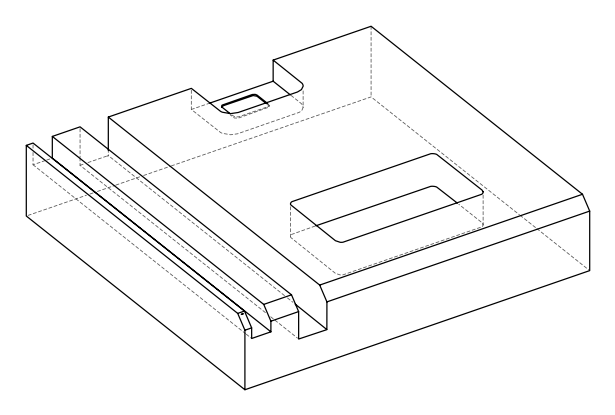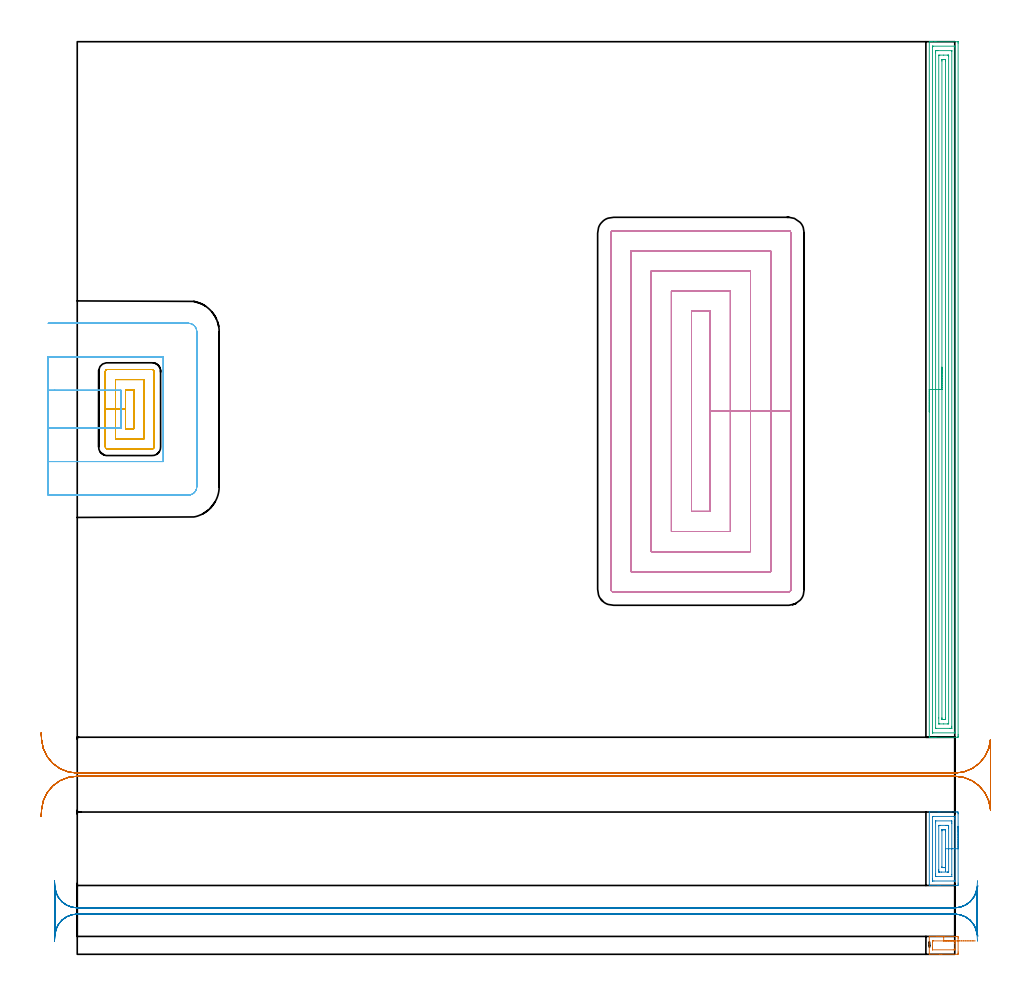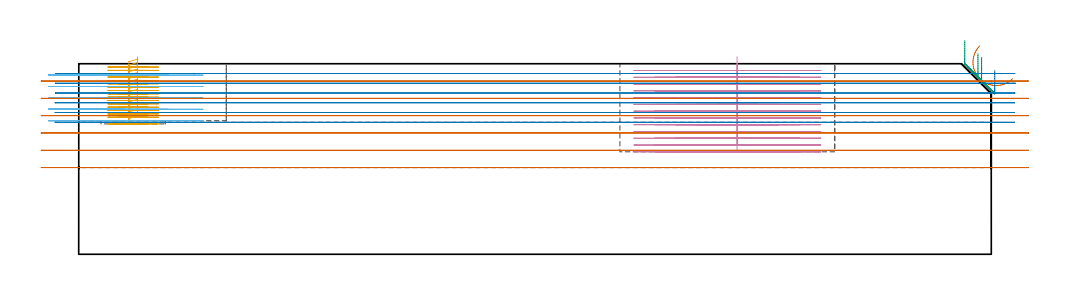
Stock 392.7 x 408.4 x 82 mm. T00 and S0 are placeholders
(PLAN: 8 operations, 5 tool changes, 99.3 min)
(1 AREA_MILL | FG_CHAMFER_SURFACE | UGT0205_001 | 0.49 min | 1228 mm3)
(2 AREA_MILL_1 | FG_CHAMFER_SURFACE_1 | UGT0205_001 | 1.56 min | 3865 mm3)
(3 AREA_MILL_2 | FG_CHAMFER_SURFACE_2 | UGT0205_001 | 12.7 min | 26457 mm3)
(4 MILL_RECTANGULAR_POCKET | POCKET_RECTANGULAR_STRAIGHT | NXT0201_011 | Follow Part, ap 3, ae 75% | 46.37 min | 606500 mm3)
(5 MILL_RECTANGULAR_POCKET_1 | POCKET_RECTANGULAR_STRAIGHT_1 | NXT0201_008 | Follow Part, ap 1.5, ae 75% | 10.05 min | 29485 mm3)
(6 MILL_SLOT | SLOT_PARTIAL_RECTANGULAR | UGT0201_136 | Follow Part, ap 5, ae 75% | 6.47 min | 120870 mm3)
(7 MILL_RECTANGULAR_SLOT | SLOT_RECTANGULAR | UGT0201_004 | Follow Part, ap 8, ae 75% | 11.11 min | 585349 mm3)
(8 MILL_RECTANGULAR_SLOT_1 | SLOT_RECTANGULAR_1 | UGT0201_136 | Follow Part, ap 5, ae 75% | 10.58 min | 224465 mm3)
(TOOL UGT0205_001 | Chamfer Mill 20 x 3 x 45 deg. | D20 FL50 Z2)
(TOOL NXT0201_011 | ENDMILL 12mm [2P460-1200-NA 1630] | D12 FL38 Z6)
(TOOL NXT0201_008 | ENDMILL 6mm [2P460-0600-NA 1630] | D6 FL26 Z6)
(TOOL UGT0201_136 | Carbide End Mill 20.0 | D20 FL30 Z4)
(TOOL UGT0201_004 | End Mill 32 mm | D32 FL53 Z6)
(OP 1 AREA_MILL)
G17 G21 G94 G90
T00 M6
G54
G17 G0 G90 X387.739 Y8. S1061 M3
G43 Z92. H0
Z89.689
G94 G1 X387.15 Z89.046 F250.
X386.619 Z88.353
X386.151 Z87.617
X385.748 Z86.843
X385.415 Z86.037
X385.153 Z85.205
X384.965 Z84.353
X384.851 Z83.488
X384.814 Z82.616
X384.853 Z81.745
X384.967 Z80.88
X385.156 Z80.028
X385.419 Z79.197
X385.753 Z78.391
X386.157 Z77.617
X386.626 Z76.882
X387.157 Z76.19
X387.747 Z75.547
X393.399 Y7.999 Z69.896
X393.863 Y7.995 Z69.433
X394.191 Y7.99 Z69.105
X394.197 Y7.531 Z69.103
X394.2 Y7.19 Z69.1
Y1.011
X394.199 Y0.469 Z69.101
X394.195 Y0.134 Z69.102
X394.191 Y0.01 Z69.105
X393.863 Y0. Z69.432
X386.877 Z76.417
X386.058 Z77.241
X381.342 Y0.001 Z81.957
X381.305 Y0.01 Z81.993
X381.3 Y0.028 Z82.
Y7.972
X381.305 Y7.99 Z81.993
X381.342 Y8. Z81.956
X386.058 Z77.241
X386.877 Z76.417
X387.747 Z75.547
X387.75 Y7.532 Z75.55
Y6.
X392.759 Y5.999 Z70.541
X392.775 Y5.995 Z70.525
X392.779 Y5.992 Z70.521
X392.782 Y5.975 Z70.518
X392.784 Y5.765 Z70.516
X392.786 Y5.089 Z70.514
Y4.883
Y2.441
X392.785 Y2.235 Z70.515
X392.783 Y2.066 Z70.517
X392.781 Y2.024 Z70.519
X392.78 Y2.012 Z70.52
X392.735 Y2.009 Z70.565
X392.58 Y2.004 Z70.72
X392.348 Y2. Z70.952
X382.741 Y2.001 Z80.559
X382.725 Y2.005 Z80.575
X382.721 Y2.008 Z80.579
X382.718 Y2.025 Z80.582
X382.716 Y2.235 Z80.584
X382.714 Y2.911 Z80.586
Y3.117
Y5.559
X382.715 Y5.765 Z80.585
X382.717 Y5.934 Z80.583
X382.718 Y5.975 Z80.582
X382.72 Y5.988 Z80.58
X382.765 Y5.991 Z80.535
X382.92 Y5.996 Z80.38
X383.152 Y6. Z80.148
X387.75 Z75.55
X388.393 Z74.961
X389.085 Z74.43
X389.821 Z73.961
X390.595 Z73.558
X391.401 Z73.224
X392.233 Z72.962
X393.085 Z72.773
X393.95 Z72.659
X394.821 Z72.621
X395.693 Z72.659
X396.558 Z72.773
X397.409 Z72.962
X398.241 Z73.224
X399.047 Z73.558
X399.821 Z73.961
X400.557 Z74.43
X401.249 Z74.961
X401.892 Z75.55
G0 Z92.
M5
M2
(OP 2 AREA_MILL_1)
G17 G21 G94 G90
T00 M6
G54
G17 G0 G90 X394.2 Y57.25 S1061 M3
G43 Z92. H0
Z79.1
G94 G1 Y57.212 Z78.228 F250.
Y57.098 Z77.363
Y56.909 Z76.512
Y56.647 Z75.68
Y56.313 Z74.874
Y55.91 Z74.1
Y55.442 Z73.364
Y54.91 Z72.672
Y54.321 Z72.029
Y53.678 Z71.44
Y52.986 Z70.908
Y52.25 Z70.44
Y51.476 Z70.037
Y50.67 Z69.703
Y49.838 Z69.441
Y48.986 Z69.252
Y48.122 Z69.138
Y47.25 Z69.1
Y31.853
X394.198 Y31.309 Z69.102
X394.191 Y30.81 Z69.105
X393.863 Y30.8 Z69.433
X386.003 Z77.29
X385.261 Z78.037
X385.13 Z78.168
X381.401 Z81.897
X381.354 Y30.802 Z81.942
X381.304 Y30.81 Z81.99
X381.3 Y30.867 Z82.
Y63.633
X381.304 Y63.69 Z81.991
X381.401 Y63.7 Z81.897
X385.261 Z78.037
X386.003 Z77.29
X393.361 Z69.935
X393.863 Y63.696 Z69.433
X394.191 Y63.69 Z69.105
X394.198 Y63.191 Z69.102
X394.2 Y62.849 Z69.1
Y47.25
X392.786 Z70.514
X392.785 Y33.081 Z70.515
X392.783 Y32.911 Z70.517
X392.781 Y32.827 Z70.519
X392.78 Y32.814 Z70.52
X392.748 Y32.81 Z70.552
X392.67 Y32.805 Z70.63
X392.393 Y32.801 Z70.907
X383.384 Y32.8 Z79.916
X382.784 Y32.803 Z80.516
X382.738 Y32.81 Z80.562
X382.721 Y32.815 Z80.579
X382.719 Y32.869 Z80.581
X382.716 Y33.081 Z80.584
X382.714 Y33.759 Z80.586
Y33.966
X382.715 Y61.419 Z80.585
X382.716 Y61.589 Z80.584
X382.719 Y61.673 Z80.581
X382.72 Y61.686 Z80.58
X382.752 Y61.69 Z80.548
X382.83 Y61.695 Z80.47
X383.107 Y61.699 Z80.193
X392.116 Z71.184
X392.716 Y61.697 Z70.584
X392.762 Y61.69 Z70.538
X392.779 Y61.685 Z70.521
X392.782 Y61.631 Z70.518
X392.784 Y61.419 Z70.516
X392.786 Y60.741 Z70.514
Y60.534
Y47.25
X391.372 Z71.928
X391.371 Y35.607 Z71.929
X391.369 Y34.852 Z71.931
X391.367 Y34.821 Z71.933
X391.366 Y34.812 Z71.934
X391.344 Y34.808 Z71.956
X391.293 Y34.801 Z72.007
X384.307 Z78.993
X384.257 Y34.803 Z79.043
X384.206 Y34.808 Z79.094
X384.135 Y34.818 Z79.165
X384.133 Y34.852 Z79.167
X384.131 Y34.98 Z79.169
X384.129 Y35.737 Z79.171
X384.128 Y35.868 Z79.172
X384.129 Y58.893 Z79.171
X384.131 Y59.648 Z79.169
X384.133 Y59.679 Z79.167
X384.134 Y59.688 Z79.166
X384.156 Y59.692 Z79.144
X384.207 Y59.699 Z79.093
X391.193 Z72.107
X391.243 Y59.697 Z72.057
X391.294 Y59.692 Z72.006
X391.365 Y59.682 Z71.935
X391.367 Y59.648 Z71.933
X391.369 Y59.52 Z71.931
X391.371 Y58.763 Z71.929
X391.372 Y58.632 Z71.928
Y47.25
X389.957 Z73.343
Y37.042
X389.954 Y36.886 Z73.346
X389.951 Y36.83 Z73.349
X389.949 Y36.81 Z73.351
X389.933 Y36.808 Z73.367
X389.846 Y36.804 Z73.454
X389.497 Y36.801 Z73.803
X389.322 Y36.8 Z73.978
X386.702 Z76.598
X386.003 Y36.801 Z77.297
X385.827 Y36.802 Z77.473
X385.633 Y36.81 Z77.667
X385.549 Y36.818 Z77.751
X385.548 Y36.863 Z77.752
X385.545 Y37.088 Z77.755
X385.543 Y37.508 Z77.757
Y37.976
Y57.458
X385.546 Y57.614 Z77.754
X385.549 Y57.67 Z77.751
X385.551 Y57.69 Z77.749
X385.568 Y57.692 Z77.732
X385.654 Y57.696 Z77.646
X386.003 Y57.699 Z77.297
X386.178 Y57.7 Z77.122
X388.798 Z74.502
X389.497 Y57.699 Z73.803
X389.673 Y57.698 Z73.627
X389.867 Y57.69 Z73.433
X389.951 Y57.682 Z73.349
X389.952 Y57.637 Z73.348
X389.955 Y57.412 Z73.345
X389.957 Y56.991 Z73.343
Y56.524
Y47.25
X388.543 Z74.757
Y39.28
X388.54 Y38.878 Z74.76
X388.539 Y38.828 Z74.761
X388.537 Y38.812 Z74.763
X388.506 Y38.809 Z74.794
X388.381 Y38.803 Z74.919
X388.223 Y38.8 Z75.077
X387.75 Z75.55
X387.349 Y38.801 Z75.951
X387.062 Y38.805 Z76.238
X387.01 Y38.808 Z76.29
X386.964 Y38.815 Z76.336
X386.957 Y39.28 Z76.343
Y55.22
X386.96 Y55.622 Z76.34
X386.961 Y55.672 Z76.339
X386.963 Y55.688 Z76.337
X386.994 Y55.691 Z76.306
X387.119 Y55.696 Z76.181
X387.277 Y55.699 Z76.023
X387.75 Y55.7 Z75.55
X388.151 Y55.699 Z75.149
X388.438 Y55.695 Z74.862
X388.49 Y55.692 Z74.81
X388.536 Y55.685 Z74.764
X388.543 Y55.22 Z74.757
Y47.25
Y46.378 Z74.795
Y45.514 Z74.909
Y44.662 Z75.098
Y43.83 Z75.36
Y43.024 Z75.694
Y42.25 Z76.097
Y41.514 Z76.565
Y40.822 Z77.096
Y40.179 Z77.686
Y39.59 Z78.329
Y39.058 Z79.021
Y38.59 Z79.757
Y38.187 Z80.531
Y37.853 Z81.337
Y37.591 Z82.169
Y37.402 Z83.02
Y37.288 Z83.885
Y37.25 Z84.757
G0 Z92.
M5
M2
(OP 3 AREA_MILL_2)
G17 G21 G94 G90
T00 M6
G54
G17 G0 G90 X381.3 Y242.75 S1061 M3
G43 Z92. H0
G94 G1 Y242.788 Z91.128 F250.
Y242.902 Z90.263
Y243.091 Z89.412
Y243.353 Z88.58
Y243.687 Z87.774
Y244.09 Z87.
Y244.558 Z86.264
Y245.09 Z85.572
Y245.679 Z84.929
Y246.322 Z84.34
Y247.014 Z83.808
Y247.75 Z83.34
Y248.524 Z82.937
Y249.33 Z82.603
Y250.162 Z82.341
Y251.013 Z82.152
Y251.878 Z82.038
Y252.75 Z82.
Y408.226
X381.302 Y408.39 Z81.988
X381.429 Y408.397 Z81.864
X381.562 Y408.4 Z81.737
X381.83 Z81.469
X382.51 Z80.784
X383.724 Z79.573
X384.257 Z79.037
X393.863 Z69.434
X394.134 Y408.396 Z69.164
X394.192 Y408.39 Z69.105
X394.199 Y408.329 Z69.099
X394.2 Y407.779 Z69.1
Y98.269
X394.199 Y97.721 Z69.101
X394.197 Y97.379 Z69.102
X394.193 Y97.11 Z69.104
X393.863 Y97.1 Z69.434
X384.257 Z79.037
X383.724 Z79.573
X383.384 Z79.912
X382.85 Z80.446
X382.51 Z80.784
X381.562 Z81.737
X381.43 Y97.101 Z81.862
X381.351 Y97.106 Z81.941
X381.303 Y97.11 Z81.988
X381.3 Y97.274 Z82.
Y252.75
X382.714 Z80.586
X382.715 Y405.992 Z80.585
X382.717 Y406.335 Z80.583
X382.719 Y406.376 Z80.581
X382.72 Y406.389 Z80.58
X382.747 Y406.392 Z80.553
X382.852 Y406.397 Z80.448
X382.986 Y406.4 Z80.314
X392.592 Z70.708
X392.74 Y406.397 Z70.56
X392.77 Y406.393 Z70.53
X392.779 Y406.39 Z70.521
X392.781 Y406.38 Z70.519
X392.784 Y406.345 Z70.516
X392.786 Y406.201 Z70.514
Y405.992
X392.785 Y99.508 Z70.515
X392.783 Y99.165 Z70.517
X392.781 Y99.124 Z70.519
X392.78 Y99.111 Z70.52
X392.753 Y99.108 Z70.547
X392.648 Y99.103 Z70.652
X392.514 Y99.1 Z70.786
X382.908 Z80.392
X382.76 Y99.103 Z80.54
X382.73 Y99.107 Z80.57
X382.721 Y99.11 Z80.579
X382.719 Y99.12 Z80.581
X382.716 Y99.155 Z80.584
X382.715 Y99.299 Z80.585
X382.714 Y99.508 Z80.586
Y252.75
X384.128 Z79.172
Y403.443
X384.13 Y404.205 Z79.17
X384.132 Y404.333 Z79.168
X384.135 Y404.377 Z79.165
X384.142 Y404.39 Z79.158
X384.162 Y404.393 Z79.138
X384.257 Y404.396 Z79.043
X384.94 Y404.4 Z78.36
X385.13 Z78.17
X391.243 Y404.399 Z72.057
X391.307 Y404.397 Z71.993
X391.356 Y404.391 Z71.944
X391.365 Y404.388 Z71.935
X391.367 Y404.373 Z71.933
X391.37 Y404.336 Z71.93
X391.371 Y404.205 Z71.929
X391.372 Y404.074 Z71.928
X391.371 Y102.057 Z71.929
X391.37 Y101.295 Z71.93
X391.368 Y101.167 Z71.932
X391.365 Y101.123 Z71.935
X391.358 Y101.11 Z71.942
X391.338 Y101.107 Z71.962
X391.243 Y101.104 Z72.057
X390.56 Y101.1 Z72.74
X390.37 Z72.93
X384.257 Y101.101 Z79.043
X384.194 Y101.103 Z79.106
X384.144 Y101.109 Z79.156
X384.135 Y101.112 Z79.165
X384.133 Y101.127 Z79.167
X384.13 Y101.164 Z79.17
X384.129 Y101.295 Z79.171
Y101.426
X384.128 Y252.75 Z79.172
X385.543 Z77.757
Y402.153
X385.546 Y402.279 Z77.754
X385.55 Y402.361 Z77.75
X385.555 Y402.39 Z77.745
X386.021 Y402.4 Z77.279
X387.75 Z75.55
X389.514 Z73.786
X389.918 Y402.39 Z73.382
X389.951 Y402.38 Z73.349
X389.954 Y402.35 Z73.346
X389.956 Y402.304 Z73.344
X389.957 Y402.259 Z73.343
Y401.947
Y103.347
X389.954 Y103.221 Z73.346
X389.95 Y103.139 Z73.35
X389.945 Y103.11 Z73.355
X389.479 Y103.1 Z73.821
X387.75 Z75.55
X385.986 Z77.314
X385.582 Y103.11 Z77.718
X385.549 Y103.12 Z77.751
X385.546 Y103.15 Z77.754
X385.544 Y103.196 Z77.756
X385.543 Y105.763 Z77.757
Y252.75
X386.957 Z76.343
Y399.737
X386.959 Y400.143 Z76.341
X386.962 Y400.345 Z76.338
X386.964 Y400.387 Z76.336
X387.01 Y400.392 Z76.29
X387.105 Y400.397 Z76.195
X387.75 Y400.399 Z75.55
X387.976 Z75.324
X388.462 Y400.392 Z74.838
X388.516 Y400.39 Z74.784
X388.536 Y400.378 Z74.764
X388.538 Y400.341 Z74.762
X388.541 Y400.168 Z74.759
X388.543 Y399.82 Z74.757
Y399.737
Y105.763
X388.541 Y105.357 Z74.759
X388.538 Y105.155 Z74.762
X388.536 Y105.113 Z74.764
X388.49 Y105.108 Z74.81
X388.395 Y105.103 Z74.905
X387.75 Y105.101 Z75.55
X387.524 Z75.776
X387.038 Y105.108 Z76.262
X386.984 Y105.11 Z76.316
X386.964 Y105.122 Z76.336
X386.962 Y105.159 Z76.338
X386.959 Y105.332 Z76.341
X386.957 Y105.68 Z76.343
Y105.763
Y252.75
Y253.622 Z76.381
Y254.486 Z76.495
Y255.338 Z76.684
Y256.17 Z76.946
Y256.976 Z77.28
Y257.75 Z77.683
Y258.486 Z78.152
Y259.178 Z78.683
Y259.821 Z79.272
Y260.41 Z79.915
Y260.941 Z80.607
Y261.41 Z81.343
Y261.813 Z82.117
Y262.147 Z82.923
Y262.409 Z83.755
Y262.598 Z84.607
Y262.712 Z85.472
Y262.75 Z86.343
G0 Z92.
M5
M2
(OP 4 MILL_RECTANGULAR_POCKET)
G17 G21 G94 G90
T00 M6
G54
G17 G0 G90 X283.3 Y220.924 S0 M3
G43 Z92. H1
Z85.
G94 G1 Y243. Z79.085 F250.
Y287.8 F500.
X274.9
Y198.2
X283.3
Y243.
X292.3
Y296.8
X265.9
Y189.2
X292.3
Y243.
X301.3
Y305.8
X256.9
Y180.2
X301.3
Y243.
X310.3
Y314.8
X247.9
Y171.2
X310.3
Y243.
X319.3
Y322.9
G3 X318.4 Y323.8 R0.9
G1 X239.8
G3 X238.9 Y322.9 R0.9
G1 Y163.1
G3 X239.8 Y162.2 R0.9
G1 X318.4
G3 X319.3 Y163.1 R0.9
G1 Y243.
Y244.
G0 X283.3 Y220.924 Z82.085
G1 Y243. Z76.169 F250.
Y287.8 F500.
X274.9
Y198.2
X283.3
Y243.
X292.3
Y296.8
X265.9
Y189.2
X292.3
Y243.
X301.3
Y305.8
X256.9
Y180.2
X301.3
Y243.
X310.3
Y314.8
X247.9
Y171.2
X310.3
Y243.
X319.3
Y322.9
G3 X318.4 Y323.8 R0.9
G1 X239.8
G3 X238.9 Y322.9 R0.9
G1 Y163.1
G3 X239.8 Y162.2 R0.9
G1 X318.4
G3 X319.3 Y163.1 R0.9
G1 Y243.
Y244.
G0 X283.3 Y220.924 Z79.169
G1 Y243. Z73.254 F250.
Y287.8 F500.
X274.9
Y198.2
X283.3
Y243.
X292.3
Y296.8
X265.9
Y189.2
X292.3
Y243.
X301.3
Y305.8
X256.9
Y180.2
X301.3
Y243.
X310.3
Y314.8
X247.9
Y171.2
X310.3
Y243.
X319.3
Y322.9
G3 X318.4 Y323.8 R0.9
G1 X239.8
G3 X238.9 Y322.9 R0.9
G1 Y163.1
G3 X239.8 Y162.2 R0.9
G1 X318.4
G3 X319.3 Y163.1 R0.9
G1 Y243.
Y244.
G0 X283.3 Y220.924 Z76.254
G1 Y243. Z70.338 F250.
Y287.8 F500.
X274.9
Y198.2
X283.3
Y243.
X292.3
Y296.8
X265.9
Y189.2
X292.3
Y243.
X301.3
Y305.8
X256.9
Y180.2
X301.3
Y243.
X310.3
Y314.8
X247.9
Y171.2
X310.3
Y243.
X319.3
Y322.9
G3 X318.4 Y323.8 R0.9
G1 X239.8
G3 X238.9 Y322.9 R0.9
G1 Y163.1
G3 X239.8 Y162.2 R0.9
G1 X318.4
G3 X319.3 Y163.1 R0.9
G1 Y243.
Y244.
G0 X283.3 Y220.924 Z73.338
G1 Y243. Z67.423 F250.
Y287.8 F500.
X274.9
Y198.2
X283.3
Y243.
X292.3
Y296.8
X265.9
Y189.2
X292.3
Y243.
X301.3
Y305.8
X256.9
Y180.2
X301.3
Y243.
X310.3
Y314.8
X247.9
Y171.2
X310.3
Y243.
X319.3
Y322.9
G3 X318.4 Y323.8 R0.9
G1 X239.8
G3 X238.9 Y322.9 R0.9
G1 Y163.1
G3 X239.8 Y162.2 R0.9
G1 X318.4
G3 X319.3 Y163.1 R0.9
G1 Y243.
Y244.
G0 X283.3 Y220.924 Z70.423
G1 Y243. Z64.508 F250.
Y287.8 F500.
X274.9
Y198.2
X283.3
Y243.
X292.3
Y296.8
X265.9
Y189.2
X292.3
Y243.
X301.3
Y305.8
X256.9
Y180.2
X301.3
Y243.
X310.3
Y314.8
X247.9
Y171.2
X310.3
Y243.
X319.3
Y322.9
G3 X318.4 Y323.8 R0.9
G1 X239.8
G3 X238.9 Y322.9 R0.9
G1 Y163.1
G3 X239.8 Y162.2 R0.9
G1 X318.4
G3 X319.3 Y163.1 R0.9
G1 Y243.
Y244.
G0 X283.3 Y220.924 Z67.508
G1 Y243. Z61.592 F250.
Y287.8 F500.
X274.9
Y198.2
X283.3
Y243.
X292.3
Y296.8
X265.9
Y189.2
X292.3
Y243.
X301.3
Y305.8
X256.9
Y180.2
X301.3
Y243.
X310.3
Y314.8
X247.9
Y171.2
X310.3
Y243.
X319.3
Y322.9
G3 X318.4 Y323.8 R0.9
G1 X239.8
G3 X238.9 Y322.9 R0.9
G1 Y163.1
G3 X239.8 Y162.2 R0.9
G1 X318.4
G3 X319.3 Y163.1 R0.9
G1 Y243.
Y244.
G0 X283.3 Y220.924 Z64.592
G1 Y243. Z58.677 F250.
Y287.8 F500.
X274.9
Y198.2
X283.3
Y243.
X292.3
Y296.8
X265.9
Y189.2
X292.3
Y243.
X301.3
Y305.8
X256.9
Y180.2
X301.3
Y243.
X310.3
Y314.8
X247.9
Y171.2
X310.3
Y243.
X319.3
Y322.9
G3 X318.4 Y323.8 R0.9
G1 X239.8
G3 X238.9 Y322.9 R0.9
G1 Y163.1
G3 X239.8 Y162.2 R0.9
G1 X318.4
G3 X319.3 Y163.1 R0.9
G1 Y243.
Y244.
G0 X283.3 Y220.924 Z61.677
G1 Y243. Z55.762 F250.
Y287.8 F500.
X274.9
Y198.2
X283.3
Y243.
X292.3
Y296.8
X265.9
Y189.2
X292.3
Y243.
X301.3
Y305.8
X256.9
Y180.2
X301.3
Y243.
X310.3
Y314.8
X247.9
Y171.2
X310.3
Y243.
X319.3
Y322.9
G3 X318.4 Y323.8 R0.9
G1 X239.8
G3 X238.9 Y322.9 R0.9
G1 Y163.1
G3 X239.8 Y162.2 R0.9
G1 X318.4
G3 X319.3 Y163.1 R0.9
G1 Y243.
Y244.
G0 X283.3 Y220.924 Z58.762
G1 Y243. Z52.846 F250.
Y287.8 F500.
X274.9
Y198.2
X283.3
Y243.
X292.3
Y296.8
X265.9
Y189.2
X292.3
Y243.
X301.3
Y305.8
X256.9
Y180.2
X301.3
Y243.
X310.3
Y314.8
X247.9
Y171.2
X310.3
Y243.
X319.3
Y322.9
G3 X318.4 Y323.8 R0.9
G1 X239.8
G3 X238.9 Y322.9 R0.9
G1 Y163.1
G3 X239.8 Y162.2 R0.9
G1 X318.4
G3 X319.3 Y163.1 R0.9
G1 Y243.
Y244.
G0 X283.3 Y220.924 Z55.846
G1 Y243. Z49.931 F250.
Y287.8 F500.
X274.9
Y198.2
X283.3
Y243.
X292.3
Y296.8
X265.9
Y189.2
X292.3
Y243.
X301.3
Y305.8
X256.9
Y180.2
X301.3
Y243.
X310.3
Y314.8
X247.9
Y171.2
X310.3
Y243.
X319.3
Y322.9
G3 X318.4 Y323.8 R0.9
G1 X239.8
G3 X238.9 Y322.9 R0.9
G1 Y163.1
G3 X239.8 Y162.2 R0.9
G1 X318.4
G3 X319.3 Y163.1 R0.9
G1 Y243.
Y244.
G0 X283.3 Y220.924 Z52.931
G1 Y243. Z47.015 F250.
Y287.8 F500.
X274.9
Y198.2
X283.3
Y243.
X292.3
Y296.8
X265.9
Y189.2
X292.3
Y243.
X301.3
Y305.8
X256.9
Y180.2
X301.3
Y243.
X310.3
Y314.8
X247.9
Y171.2
X310.3
Y243.
X319.3
Y322.9
G3 X318.4 Y323.8 R0.9
G1 X239.8
G3 X238.9 Y322.9 R0.9
G1 Y163.1
G3 X239.8 Y162.2 R0.9
G1 X318.4
G3 X319.3 Y163.1 R0.9
G1 Y243.
Y244.
G0 X283.3 Y220.924 Z50.015
G1 Y243. Z44.1 F250.
Y287.8 F500.
X274.9
Y198.2
X283.3
Y243.
X292.3
Y296.8
X265.9
Y189.2
X292.3
Y243.
X301.3
Y305.8
X256.9
Y180.2
X301.3
Y243.
X310.3
Y314.8
X247.9
Y171.2
X310.3
Y243.
X319.3
Y322.9
G3 X318.4 Y323.8 R0.9
G1 X239.8
G3 X238.9 Y322.9 R0.9
G1 Y163.1
G3 X239.8 Y162.2 R0.9
G1 X318.4
G3 X319.3 Y163.1 R0.9
G1 Y243.
Y244.
G0 Z92.
M5
M2
(OP 5 MILL_RECTANGULAR_POCKET_1)
G17 G21 G94 G90
T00 M6
G54
G17 G0 G90 X25.3 Y248.584 S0 M3
G43 Z92. H1
Z85.
G94 G1 Y252.7 Z83.897 F250.
X21.6 Z82.906
Y243.95 Z80.561
Y235.2 F500.
X25.3
Y252.7
X21.6
Y243.95
X17.1
Y230.7
X29.8
Y257.2
X17.1
Y243.95
X12.6
Y226.9
G3 X13.3 Y226.2 R0.7
G1 X33.6
G3 X34.3 Y226.9 R0.7
G1 Y261.
G3 X33.6 Y261.7 R0.7
G1 X13.3
G3 X12.6 Y261. R0.7
G1 Y243.95
Y242.95
G0 X25.3 Y248.584 Z83.561
G1 Y252.7 Z82.458 F250.
X21.6 Z81.467
Y243.95 Z79.122
Y235.2 F500.
X25.3
Y252.7
X21.6
Y243.95
X17.1
Y230.7
X29.8
Y257.2
X17.1
Y243.95
X12.6
Y226.9
G3 X13.3 Y226.2 R0.7
G1 X33.6
G3 X34.3 Y226.9 R0.7
G1 Y261.
G3 X33.6 Y261.7 R0.7
G1 X13.3
G3 X12.6 Y261. R0.7
G1 Y243.95
Y242.95
G0 X25.3 Y248.584 Z82.122
G1 Y252.7 Z81.019 F250.
X21.6 Z80.028
Y243.95 Z77.683
Y235.2 F500.
X25.3
Y252.7
X21.6
Y243.95
X17.1
Y230.7
X29.8
Y257.2
X17.1
Y243.95
X12.6
Y226.9
G3 X13.3 Y226.2 R0.7
G1 X33.6
G3 X34.3 Y226.9 R0.7
G1 Y261.
G3 X33.6 Y261.7 R0.7
G1 X13.3
G3 X12.6 Y261. R0.7
G1 Y243.95
Y242.95
G0 X25.3 Y248.584 Z80.683
G1 Y252.7 Z79.58 F250.
X21.6 Z78.589
Y243.95 Z76.244
Y235.2 F500.
X25.3
Y252.7
X21.6
Y243.95
X17.1
Y230.7
X29.8
Y257.2
X17.1
Y243.95
X12.6
Y226.9
G3 X13.3 Y226.2 R0.7
G1 X33.6
G3 X34.3 Y226.9 R0.7
G1 Y261.
G3 X33.6 Y261.7 R0.7
G1 X13.3
G3 X12.6 Y261. R0.7
G1 Y243.95
Y242.95
G0 X25.3 Y248.584 Z79.244
G1 Y252.7 Z78.141 F250.
X21.6 Z77.15
Y243.95 Z74.805
Y235.2 F500.
X25.3
Y252.7
X21.6
Y243.95
X17.1
Y230.7
X29.8
Y257.2
X17.1
Y243.95
X12.6
Y226.9
G3 X13.3 Y226.2 R0.7
G1 X33.6
G3 X34.3 Y226.9 R0.7
G1 Y261.
G3 X33.6 Y261.7 R0.7
G1 X13.3
G3 X12.6 Y261. R0.7
G1 Y243.95
Y242.95
G0 X25.3 Y248.584 Z77.805
G1 Y252.7 Z76.703 F250.
X21.6 Z75.711
Y243.95 Z73.367
Y235.2 F500.
X25.3
Y252.7
X21.6
Y243.95
X17.1
Y230.7
X29.8
Y257.2
X17.1
Y243.95
X12.6
Y226.9
G3 X13.3 Y226.2 R0.7
G1 X33.6
G3 X34.3 Y226.9 R0.7
G1 Y261.
G3 X33.6 Y261.7 R0.7
G1 X13.3
G3 X12.6 Y261. R0.7
G1 Y243.95
Y242.95
G0 X25.3 Y248.584 Z76.367
G1 Y252.7 Z75.264 F250.
X21.6 Z74.272
Y243.95 Z71.928
Y235.2 F500.
X25.3
Y252.7
X21.6
Y243.95
X17.1
Y230.7
X29.8
Y257.2
X17.1
Y243.95
X12.6
Y226.9
G3 X13.3 Y226.2 R0.7
G1 X33.6
G3 X34.3 Y226.9 R0.7
G1 Y261.
G3 X33.6 Y261.7 R0.7
G1 X13.3
G3 X12.6 Y261. R0.7
G1 Y243.95
Y242.95
G0 X25.3 Y248.584 Z74.928
G1 Y252.7 Z73.825 F250.
X21.6 Z72.833
Y243.95 Z70.489
Y235.2 F500.
X25.3
Y252.7
X21.6
Y243.95
X17.1
Y230.7
X29.8
Y257.2
X17.1
Y243.95
X12.6
Y226.9
G3 X13.3 Y226.2 R0.7
G1 X33.6
G3 X34.3 Y226.9 R0.7
G1 Y261.
G3 X33.6 Y261.7 R0.7
G1 X13.3
G3 X12.6 Y261. R0.7
G1 Y243.95
Y242.95
G0 X25.3 Y248.584 Z73.489
G1 Y252.7 Z72.386 F250.
X21.6 Z71.395
Y243.95 Z69.05
Y235.2 F500.
X25.3
Y252.7
X21.6
Y243.95
X17.1
Y230.7
X29.8
Y257.2
X17.1
Y243.95
X12.6
Y226.9
G3 X13.3 Y226.2 R0.7
G1 X33.6
G3 X34.3 Y226.9 R0.7
G1 Y261.
G3 X33.6 Y261.7 R0.7
G1 X13.3
G3 X12.6 Y261. R0.7
G1 Y243.95
Y242.95
G0 X25.3 Y248.584 Z72.05
G1 Y252.7 Z70.947 F250.
X21.6 Z69.956
Y243.95 Z67.611
Y235.2 F500.
X25.3
Y252.7
X21.6
Y243.95
X17.1
Y230.7
X29.8
Y257.2
X17.1
Y243.95
X12.6
Y226.9
G3 X13.3 Y226.2 R0.7
G1 X33.6
G3 X34.3 Y226.9 R0.7
G1 Y261.
G3 X33.6 Y261.7 R0.7
G1 X13.3
G3 X12.6 Y261. R0.7
G1 Y243.95
Y242.95
G0 X25.3 Y248.584 Z70.611
G1 Y252.7 Z69.508 F250.
X21.6 Z68.517
Y243.95 Z66.172
Y235.2 F500.
X25.3
Y252.7
X21.6
Y243.95
X17.1
Y230.7
X29.8
Y257.2
X17.1
Y243.95
X12.6
Y226.9
G3 X13.3 Y226.2 R0.7
G1 X33.6
G3 X34.3 Y226.9 R0.7
G1 Y261.
G3 X33.6 Y261.7 R0.7
G1 X13.3
G3 X12.6 Y261. R0.7
G1 Y243.95
Y242.95
G0 X25.3 Y248.584 Z69.172
G1 Y252.7 Z68.069 F250.
X21.6 Z67.078
Y243.95 Z64.733
Y235.2 F500.
X25.3
Y252.7
X21.6
Y243.95
X17.1
Y230.7
X29.8
Y257.2
X17.1
Y243.95
X12.6
Y226.9
G3 X13.3 Y226.2 R0.7
G1 X33.6
G3 X34.3 Y226.9 R0.7
G1 Y261.
G3 X33.6 Y261.7 R0.7
G1 X13.3
G3 X12.6 Y261. R0.7
G1 Y243.95
Y242.95
G0 X25.3 Y248.584 Z67.733
G1 Y252.7 Z66.63 F250.
X21.6 Z65.639
Y243.95 Z63.294
Y235.2 F500.
X25.3
Y252.7
X21.6
Y243.95
X17.1
Y230.7
X29.8
Y257.2
X17.1
Y243.95
X12.6
Y226.9
G3 X13.3 Y226.2 R0.7
G1 X33.6
G3 X34.3 Y226.9 R0.7
G1 Y261.
G3 X33.6 Y261.7 R0.7
G1 X13.3
G3 X12.6 Y261. R0.7
G1 Y243.95
Y242.95
G0 X25.3 Y248.584 Z66.294
G1 Y252.7 Z65.192 F250.
X21.6 Z64.2
Y243.95 Z61.856
Y235.2 F500.
X25.3
Y252.7
X21.6
Y243.95
X17.1
Y230.7
X29.8
Y257.2
X17.1
Y243.95
X12.6
Y226.9
G3 X13.3 Y226.2 R0.7
G1 X33.6
G3 X34.3 Y226.9 R0.7
G1 Y261.
G3 X33.6 Y261.7 R0.7
G1 X13.3
G3 X12.6 Y261. R0.7
G1 Y243.95
Y242.95
G0 X25.3 Y248.584 Z64.856
G1 Y252.7 Z63.753 F250.
X21.6 Z62.761
Y243.95 Z60.417
Y235.2 F500.
X25.3
Y252.7
X21.6
Y243.95
X17.1
Y230.7
X29.8
Y257.2
X17.1
Y243.95
X12.6
Y226.9
G3 X13.3 Y226.2 R0.7
G1 X33.6
G3 X34.3 Y226.9 R0.7
G1 Y261.
G3 X33.6 Y261.7 R0.7
G1 X13.3
G3 X12.6 Y261. R0.7
G1 Y243.95
Y242.95
G0 X25.3 Y248.584 Z63.417
G1 Y252.7 Z62.314 F250.
X21.6 Z61.322
Y243.95 Z58.978
Y235.2 F500.
X25.3
Y252.7
X21.6
Y243.95
X17.1
Y230.7
X29.8
Y257.2
X17.1
Y243.95
X12.6
Y226.9
G3 X13.3 Y226.2 R0.7
G1 X33.6
G3 X34.3 Y226.9 R0.7
G1 Y261.
G3 X33.6 Y261.7 R0.7
G1 X13.3
G3 X12.6 Y261. R0.7
G1 Y243.95
Y242.95
G0 X25.3 Y248.584 Z61.978
G1 Y252.7 Z60.875 F250.
X21.6 Z59.883
Y243.95 Z57.539
Y235.2 F500.
X25.3
Y252.7
X21.6
Y243.95
X17.1
Y230.7
X29.8
Y257.2
X17.1
Y243.95
X12.6
Y226.9
G3 X13.3 Y226.2 R0.7
G1 X33.6
G3 X34.3 Y226.9 R0.7
G1 Y261.
G3 X33.6 Y261.7 R0.7
G1 X13.3
G3 X12.6 Y261. R0.7
G1 Y243.95
Y242.95
G0 X25.3 Y248.584 Z60.539
G1 Y252.7 Z59.436 F250.
X21.6 Z58.445
Y243.95 Z56.1
Y235.2 F500.
X25.3
Y252.7
X21.6
Y243.95
X17.1
Y230.7
X29.8
Y257.2
X17.1
Y243.95
X12.6
Y226.9
G3 X13.3 Y226.2 R0.7
G1 X33.6
G3 X34.3 Y226.9 R0.7
G1 Y261.
G3 X33.6 Y261.7 R0.7
G1 X13.3
G3 X12.6 Y261. R0.7
G1 Y243.95
Y242.95
G0 Z92.
M5
M2
(OP 6 MILL_SLOT)
G17 G21 G94 G90
T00 M6
G54
G17 G0 G90 X-13. Y235.5 S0 M3
G43 Z92. H0
Z77.1
G94 G1 X-10. F250.
X19.6 F500.
Y252.4
X-10.
X-13. F250.
Y220.5
X-10.
X38.5 F500.
Y267.4
X-10.
X-13. F250.
Y205.5
X-10.
X49.7 F500.
G3 X53.5 Y209.3 R3.8
G1 Y278.6
G3 X49.7 Y282.4 R3.8
G1 X-10.
X-13. F250.
G0 Y235.5 Z72.2
G1 X-10.
X19.6 F500.
Y252.4
X-10.
X-13. F250.
Y220.5
X-10.
X38.5 F500.
Y267.4
X-10.
X-13. F250.
Y205.5
X-10.
X49.7 F500.
G3 X53.5 Y209.3 R3.8
G1 Y278.6
G3 X49.7 Y282.4 R3.8
G1 X-10.
X-13. F250.
G0 Y235.5 Z67.3
G1 X-10.
X19.6 F500.
Y252.4
X-10.
X-13. F250.
Y220.5
X-10.
X38.5 F500.
Y267.4
X-10.
X-13. F250.
Y205.5
X-10.
X49.7 F500.
G3 X53.5 Y209.3 R3.8
G1 Y278.6
G3 X49.7 Y282.4 R3.8
G1 X-10.
X-13. F250.
G0 Y235.5 Z62.4
G1 X-10.
X19.6 F500.
Y252.4
X-10.
X-13. F250.
Y220.5
X-10.
X38.5 F500.
Y267.4
X-10.
X-13. F250.
Y205.5
X-10.
X49.7 F500.
G3 X53.5 Y209.3 R3.8
G1 Y278.6
G3 X49.7 Y282.4 R3.8
G1 X-10.
X-13. F250.
G0 Y235.5 Z57.5
G1 X-10.
X19.6 F500.
Y252.4
X-10.
X-13. F250.
Y220.5
X-10.
X38.5 F500.
Y267.4
X-10.
X-13. F250.
Y205.5
X-10.
X49.7 F500.
G3 X53.5 Y209.3 R3.8
G1 Y278.6
G3 X49.7 Y282.4 R3.8
G1 X-10.
X-13. F250.
G0 Z92.
M5
M2
(OP 7 MILL_RECTANGULAR_SLOT)
G17 G21 G94 G90
T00 M6
G54
G17 G0 G90 X-16.154 Y61.685 S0 M3
G43 Z92. H0
Z74.55
G94 G1 X-15.97 Y64.679 F250.
G2 X0. Y79.7 R16. F500.
G1 X392.7
G2 X408.318 Y67.176 R16.
G1 X408.347 Y67.169
G3 X408.7 Y70.51 R16.
G1 Y90.29
G3 X408.347 Y93.631 R16.
G1 X408.318 Y93.625
G2 X392.7 Y81.1 R16.
G1 X0.
G2 X-15.97 Y96.121 R16.
G1 X-16.154 Y99.115 F250.
G0 Y61.685 Z67.1
G1 X-15.97 Y64.679
G2 X0. Y79.7 R16. F500.
G1 X392.7
G2 X408.67 Y64.68 R16.
G1 X408.7
Y96.12
X408.67
G2 X392.7 Y81.1 R16.
G1 X0.
G2 X-15.97 Y96.121 R16.
G1 X-16.154 Y99.115 F250.
G0 Y61.685 Z59.65
G1 X-15.97 Y64.679
G2 X0. Y79.7 R16. F500.
G1 X392.7
G2 X408.67 Y64.68 R16.
G1 X408.7
Y96.12
X408.67
G2 X392.7 Y81.1 R16.
G1 X0.
G2 X-15.97 Y96.121 R16.
G1 X-16.154 Y99.115 F250.
G0 Y61.685 Z52.2
G1 X-15.97 Y64.679
G2 X0. Y79.7 R16. F500.
G1 X392.7
G2 X408.67 Y64.68 R16.
G1 X408.7
Y96.12
X408.67
G2 X392.7 Y81.1 R16.
G1 X0.
G2 X-15.97 Y96.121 R16.
G1 X-16.154 Y99.115 F250.
G0 Y61.685 Z44.75
G1 X-15.97 Y64.679
G2 X0. Y79.7 R16. F500.
G1 X392.7
G2 X408.67 Y64.68 R16.
G1 X408.7
Y96.12
X408.67
G2 X392.7 Y81.1 R16.
G1 X0.
G2 X-15.97 Y96.121 R16.
G1 X-16.154 Y99.115 F250.
G0 Y61.685 Z37.3
G1 X-15.97 Y64.679
G2 X0. Y79.7 R16. F500.
G1 X392.7
G2 X408.67 Y64.68 R16.
G1 X408.7
Y96.12
X408.67
G2 X392.7 Y81.1 R16.
G1 X0.
G2 X-15.97 Y96.121 R16.
G1 X-16.154 Y99.115 F250.
G0 Z92.
M5
M2
(OP 8 MILL_RECTANGULAR_SLOT_1)
G17 G21 G94 G90
T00 M6
G54
G17 G0 G90 X402.87 Y28.44 S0 M3
G43 Z92. H0
Z77.8
G94 G1 X401.381 Y25.836 F250.
G2 X392.7 Y20.8 R10. F500.
G1 X0.
G2 X-9.97 Y30.026 R10.
G1 X-10.
Y8.774
X-9.97
G2 X0. Y18. R10.
G1 X392.7
G2 X401.385 Y12.957 R10.
G1 X402.872 Y10.352 F250.
G0 X403.14 Y30.694 Z73.6
G1 X402.249 Y27.83
G2 X392.7 Y20.8 R10. F500.
G1 X0.
G2 X-9.97 Y30.026 R10.
G1 X-10.
Y8.774
X-9.97
G2 X0. Y18. R10.
G1 X392.7
G2 X402.249 Y10.969 R10.
G1 X403.14 Y8.104 F250.
G0 X402.906 Y33. Z69.4
G1 X402.669 Y30.009
G2 X392.7 Y20.8 R10. F500.
G1 X0.
G2 X-9.97 Y30.026 R10.
G1 X-10.
Y8.774
X-9.97
G2 X0. Y18. R10.
G1 X392.7
G2 X402.668 Y8.801 R10.
G1 X402.908 Y5.811 F250.
G0 Z92.
X-10.202 Y5.783
Z65.2
G1 X-9.97 Y8.774
G2 X0. Y18. R10. F500.
G1 X392.7
G2 X402.67 Y8.774 R10.
G1 X402.7
Y30.026
X402.67
G2 X392.7 Y20.8 R10.
G1 X0.
G2 X-9.97 Y30.026 R10.
G1 X-10.202 Y33.017 F250.
G0 Y5.783 Z61.
G1 X-9.97 Y8.774
G2 X0. Y18. R10. F500.
G1 X392.7
G2 X402.67 Y8.774 R10.
G1 X402.7
Y30.026
X402.67
G2 X392.7 Y20.8 R10.
G1 X0.
G2 X-9.97 Y30.026 R10.
G1 X-10.202 Y33.017 F250.
G0 Y5.783 Z56.8
G1 X-9.97 Y8.774
G2 X0. Y18. R10. F500.
G1 X392.7
G2 X402.67 Y8.774 R10.
G1 X402.7
Y30.026
X402.67
G2 X392.7 Y20.8 R10.
G1 X0.
G2 X-9.97 Y30.026 R10.
G1 X-10.202 Y33.017 F250.
G0 Z92.
M5
M2
